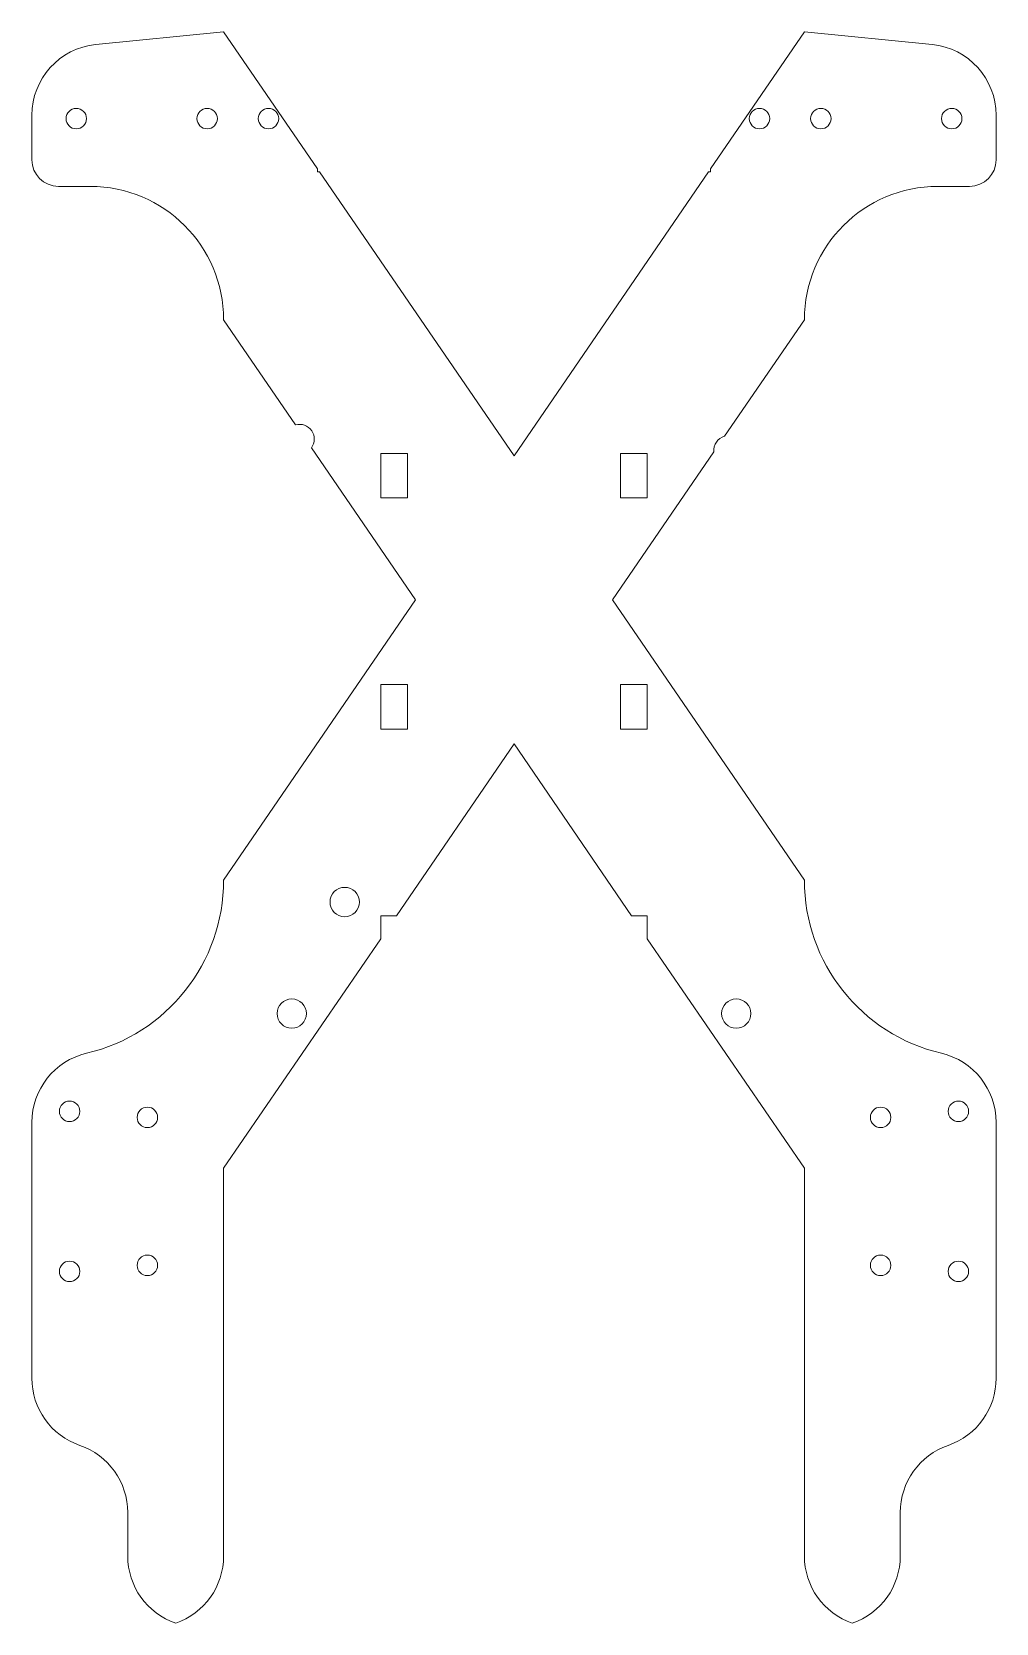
# Model space of a CAD drawing. Header units: millimetres. Extents: x -54 to 54, y -49 to 130.
import ezdxf

# ---------------------------------------------------------------- set-up
doc = ezdxf.new("R2010")
doc.units = ezdxf.units.MM

msp = doc.modelspace()

# ---------------------------------------------------------------- linework, layer by layer
at = {"color": 7, "linetype": 'Continuous', "lineweight": 15}
for p, q in [((-32.67, 130.41), (-47.04, 128.99)), ((-22.12, 115.01), (-32.67, 130.41)), ((32.67, 130.41), (22.12, 115.01)), ((47.04, 128.99), (32.67, 130.41)), ((-54.25, 121.02), (-54.25, 116.03)), ((54.25, 116.03), (54.25, 121.02)), ((-22.12, 115.01), (-22.12, 114.65)), ((-22.12, 114.65), (-21.88, 114.65)), ((0, 82.71), (-21.88, 114.65)), ((21.88, 114.65), (0, 82.71)), ((21.88, 114.65), (22.12, 114.65)), ((22.12, 114.65), (22.12, 115.01)), ((-51.25, 113.03), (-47.67, 113.03)), ((47.67, 113.03), (51.25, 113.03)), ((-32.67, 98.03), (-24.57, 86.2)), ((23.7, 84.93), (32.67, 98.03)), ((-22.8, 83.62), (-11.09, 66.52)), ((-12, 83), (-15, 83)), ((-15, 83), (-15, 78)), ((-12, 78), (-12, 83)), ((11.09, 66.52), (22.49, 83.16)), ((15, 83), (12, 83)), ((12, 83), (12, 78)), ((15, 78), (15, 83)), ((-15, 78), (-12, 78)), ((12, 78), (15, 78)), ((-11.09, 66.52), (-32.67, 35)), ((32.67, 35), (11.09, 66.52)), ((-12, 57), (-15, 57)), ((-15, 57), (-15, 52)), ((-12, 52), (-12, 57)), ((15, 57), (12, 57)), ((12, 57), (12, 52)), ((15, 52), (15, 57)), ((-15, 52), (-12, 52)), ((12, 52), (15, 52)), ((-13.23, 31), (0, 50.32)), ((0, 50.32), (13.23, 31)), ((-13.23, 31), (-15, 31)), ((-15, 31), (-15, 28.42)), ((15, 31), (13.23, 31)), ((15, 28.42), (15, 31)), ((-32.67, 2.62), (-15, 28.42)), ((15, 28.42), (32.67, 2.62)), ((-54.25, 7.75), (-54.25, -21)), ((54.25, -21), (54.25, 7.75)), ((-32.67, -41), (-32.67, 2.62)), ((32.67, 2.62), (32.67, -41)), ((-43.46, -36.13), (-43.46, -41)), ((43.46, -41), (43.46, -36.13))]:
    msp.add_line(p, q, dxfattribs=at)
for centre, radius in [((-49.25, 120.65), 1.15), ((-34.52, 120.65), 1.15), ((-27.62, 120.65), 1.15), ((27.62, 120.65), 1.15), ((34.52, 120.65), 1.15), ((49.25, 120.65), 1.15), ((-19.05, 32.54), 1.65), ((-25, 20), 1.65), ((25, 20), 1.65), ((-50, 9), 1.15), ((-41.25, 8.32), 1.15), ((41.25, 8.32), 1.15), ((50, 9), 1.15), ((-50, -9), 1.15), ((-41.25, -8.32), 1.15), ((41.25, -8.32), 1.15), ((50, -9), 1.15)]:
    msp.add_circle(centre, radius, dxfattribs=at)
for centre, radius, start, end in [((-46.25, 121.02), 8, 95.6635, 180), ((46.25, 121.02), 8, 0, 84.3365), ((-51.25, 116.03), 3, 180, 270), ((51.25, 116.03), 3, 270, 0), ((-47.67, 98.03), 15, 0, 90), ((47.67, 98.03), 15, 90, 180), ((-24.12, 84.61), 1.65, 323.0831, 105.7262), ((24.13, 83.34), 1.65, 105.0738, 186.1169), ((-52.67, 35), 20, 283.255, 0), ((52.67, 35), 20, 180, 256.745), ((-46.25, 7.75), 8, 103.255, 180), ((46.25, 7.75), 8, 0, 76.745), ((-46.25, -21), 8, 180, 250.9966), ((46.25, -21), 8, 289.0034, 0), ((-51.46, -36.13), 8, 0, 70.9966), ((51.46, -36.13), 8, 109.0034, 180), ((-35.46, -41), 8, 180, 250.9966), ((-40.67, -41), 8, 289.0034, 0), ((40.67, -41), 8, 180, 250.9966), ((35.46, -41), 8, 289.0034, 0)]:
    msp.add_arc(centre, radius, start, end, dxfattribs=at)

doc.saveas('drawing.dxf')
